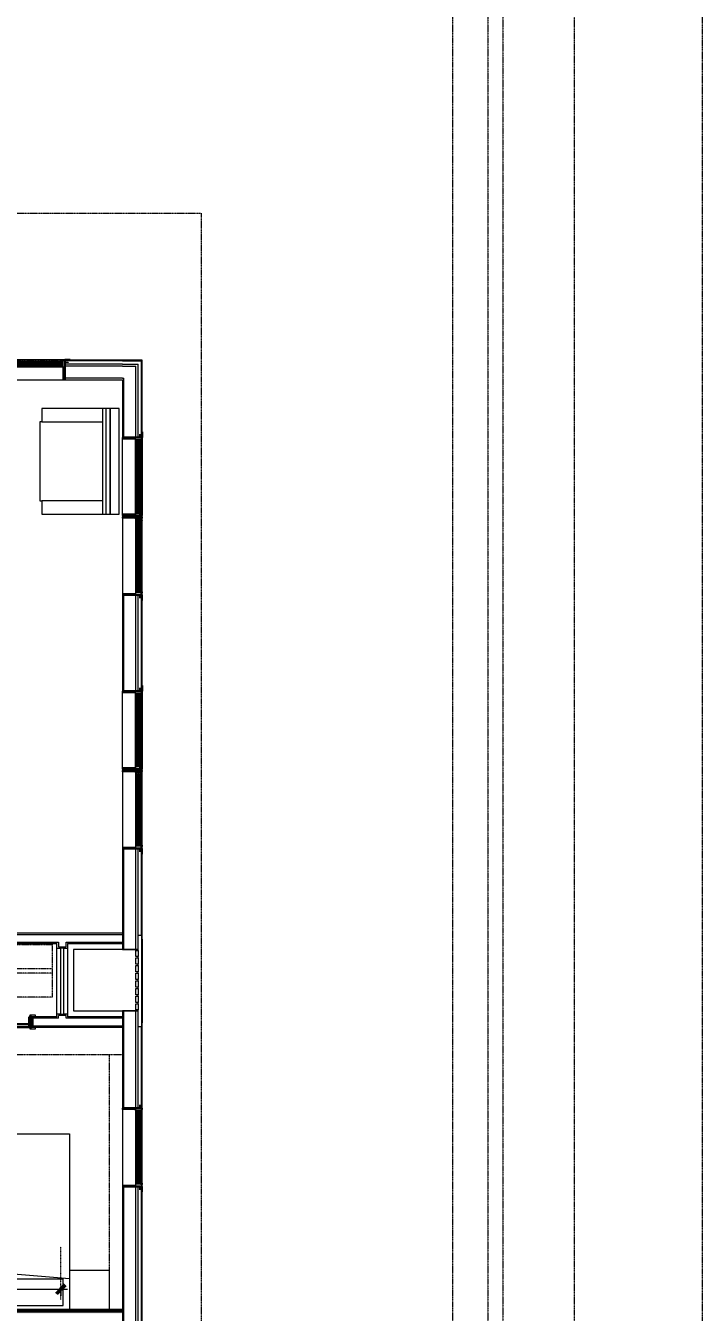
# Model space of a CAD drawing. Header units: inches. Extents: x -4010 to -1814, y 9846 to 12241.
# Drawn here: x -2121 to -1814, y 10419 to 11003 of the extents above; entities that cross this region are included whole.
import ezdxf

# ---------------------------------------------------------------- set-up
doc = ezdxf.new("R2010")
doc.units = ezdxf.units.IN
doc.header["$MEASUREMENT"] = 0
for name, pattern in [('Aligning Line 1_8_', [0.25, 0.125, -0.125]), ('Aligning Line 1_8__2_', [0.25, 0.125, -0.125]), ('Dash', [0.25, 0.125, -0.125]), ('Dash 3_32_', [0.1875, 0.09375, -0.09375]), ('Dash_2_', [0.25, 0.125, -0.125])]:
    doc.linetypes.add(name, pattern=pattern)
for name, color, linetype, lineweight in [('0-1', 7, 'Continuous', 5), ('0-2', 7, 'Continuous', 9), ('A-ANNO-DIMS', 211, 'Continuous', 9), ('A-ANNO-DIMS-32', 211, 'Continuous', 9), ('A-DETL-1', 90, 'Dash 3_32_', 18), ('A-DETL-GENF-HDLN-1', 7, 'Dash', 9), ('A-DETL-GENF-HDLN-2', 1, 'Continuous', 18), ('A-DOOR-3', 31, 'Continuous', 9), ('A-DOOR-4', 31, 'Continuous', 30), ('A-DOOR-FRAM-3', 31, 'Continuous', 30), ('A-GENM-1', 7, 'Continuous', 9), ('A-GLAZ', 151, 'Continuous', 18), ('A-GLAZ-1', 10, 'Continuous', 30), ('A-GLAZ-2', 7, 'Continuous', 9), ('A-WALL', 113, 'Continuous', 18), ('A-WALL-1', 7, 'Continuous', 9), ('A-WALL-2', 250, 'Continuous', 18), ('A-WALL-3', 113, 'Continuous', 9), ('G-ANNO-SYMB', 111, 'Aligning Line 1_8_', 9), ('G-ANNO-SYMB-1', 147, 'Aligning Line 1_8_', 9), ('G-ANNO-SYMB-2', 147, 'Aligning Line 1_8__2_', 9), ('G-ANNO-SYMB-4', 111, 'Dash_2_', 9), ('I-FURN', 30, 'Continuous', 9), ('I-FURN-HDLN', 30, 'Dash', 9), ('I-WALL-2', 241, 'Continuous', 5), ('I-WALL-3', 7, 'Continuous', 9), ('Q-CASE', 31, 'Continuous', 9), ('Q-CASE-HDLN', 31, 'Dash', 9)]:
    doc.layers.add(name, color=color, linetype=linetype, lineweight=lineweight)
doc.styles.add('Century Gothic', font='ufonts.com_century-gothic.ttf', dxfattribs={"height": 3})
doc.dimstyles.new('OD_1__HACK_2', dxfattribs={"dimscale": 12, "dimtxt": 3.132505, "dimasz": 0.333333, "dimexe": 0.25, "dimexo": 0.166667, "dimgap": 0.041667, "dimtad": 1, "dimdec": 4, "dimrnd": 0.0625, "dimzin": 3, "dimdsep": 46, "dimlunit": 4, "dimtxsty": 'Century Gothic', "dimblk1": 'OBLIQUE', "dimblk2": 'OBLIQUE', "dimsah": 1, "dimcen": 0.09, "dimdle": 0.25, "dimazin": 0, "dimtfac": 1, "dimtdec": 4, "dimtix": 1, "dimtmove": 0, "dimatfit": 3, "dimfxl": 1, "dimtvp": 1, "dimtfill": 1, "dimfrac": 2, "dimtolj": 1, "dimtzin": 0, "dimarcsym": 2})

# ---------------------------------------------------------------- blocks, each defined once
blk = doc.blocks.new('Window-Double_Hung-Marvin-Essential - ESDH3066 - 2nd Floor-3033825-UNIT PLANS - 2ND _ 3RD FLOOR')
at = {"layer": 'A-DETL-GENF-HDLN-1'}
blk.add_line((16.1, 4.47), (-16.5, 4.47), dxfattribs=at)
at = {"layer": 'A-DETL-GENF-HDLN-2'}
for p, q in [((-19.25, 3.48), (-19.25, 3.44)), ((-17.75, 3.48), (-19.25, 3.48)), ((-19.25, 3.44), (-17.9, 3.44)), ((-17.9, 3.44), (-17.9, 3.33)), ((-17.9, 3.33), (-17.75, 3.33)), ((-17.75, 4.53), (-17.16, 4.53)), ((-17.75, 4.53), (-17.75, 1.44)), ((-16.72, 1.44), (-17.75, 1.44)), ((-17.08, 4.12), (-17.16, 4.53)), ((-17.13, 1.41), (-17.13, -4.44)), ((-17.08, 4.12), (-16.19, 4.12)), ((-16.85, 4.5), (-16.85, 4.12)), ((-16.3, 4.5), (-16.85, 4.5)), ((-16.38, 4.02), (-16.72, 4.02)), ((-16.72, 4.02), (-16.72, 1.44)), ((-15.34, 3.94), (-16.56, 3.94)), ((-16.56, 3), (-16.56, 3.94)), ((-16.56, 3), (-15.34, 3)), ((-15.34, 2.72), (-16.56, 2.72)), ((-16.56, 1.78), (-16.56, 2.72)), ((-16.56, 1.78), (-15.34, 1.78)), ((-16.38, 4.12), (-16.38, 4.02)), ((-16.3, 4.26), (-16.3, 4.5)), ((-16.18, 4.26), (-16.3, 4.26)), ((-16.19, 4.22), (-16.1, 4.22)), ((-16.19, 4.12), (-16.19, 4.22)), ((-16.18, 4.47), (-16.1, 4.47)), ((-16.18, 4.47), (-16.18, 4.26)), ((-16.1, 4.22), (-16.1, 4.47)), ((-15.94, 3.12), (-15.94, 3.84)), ((-15.94, 3.84), (-15.28, 3.84)), ((-15.28, 3.12), (-15.94, 3.12)), ((-15.94, 1.9), (-15.94, 2.62)), ((-15.94, 2.62), (-15.28, 2.62)), ((-15.28, 1.9), (-15.94, 1.9)), ((-15.84, 3.13), (-15.84, 3.82)), ((-15.84, 1.91), (-15.84, 2.6)), ((-15.54, 3.26), (-15.54, 3.7)), ((-15.54, 2.04), (-15.54, 2.48)), ((-15.34, 3.94), (-15.28, 3.88)), ((-15.34, 3), (-15.28, 3.06)), ((-15.34, 2.72), (-15.28, 2.66)), ((-15.34, 1.78), (-15.28, 1.84)), ((-15.28, 3.84), (-15.28, 3.88)), ((-15.28, 3.06), (-15.28, 3.12)), ((-15.28, 2.62), (-15.28, 2.66)), ((-15.28, 1.84), (-15.28, 1.9)), ((15.34, 3.94), (15.28, 3.88)), ((15.28, 3.84), (15.28, 3.88)), ((15.94, 3.84), (15.28, 3.84)), ((15.28, 3.06), (15.28, 3.12)), ((15.28, 3.12), (15.94, 3.12)), ((15.34, 3), (15.28, 3.06)), ((15.34, 2.72), (15.28, 2.66)), ((15.28, 2.62), (15.28, 2.66)), ((15.94, 2.62), (15.28, 2.62)), ((15.28, 1.84), (15.28, 1.9)), ((15.28, 1.9), (15.94, 1.9)), ((15.34, 1.78), (15.28, 1.84)), ((15.34, 3.94), (16.56, 3.94)), ((16.56, 3), (15.34, 3)), ((15.34, 2.72), (16.56, 2.72)), ((16.56, 1.78), (15.34, 1.78)), ((15.54, 3.26), (15.54, 3.7)), ((15.54, 2.04), (15.54, 2.48)), ((15.84, 3.13), (15.84, 3.82)), ((15.84, 1.91), (15.84, 2.6)), ((15.94, 3.12), (15.94, 3.84)), ((15.94, 1.9), (15.94, 2.62)), ((16.18, 4.47), (16.1, 4.47)), ((16.1, 4.22), (16.1, 4.47)), ((16.19, 4.22), (16.1, 4.22)), ((16.18, 4.47), (16.18, 4.26)), ((16.18, 4.26), (16.3, 4.26)), ((16.19, 4.12), (16.19, 4.22)), ((17.08, 4.12), (16.19, 4.12)), ((16.3, 4.26), (16.3, 4.5)), ((16.3, 4.5), (16.85, 4.5)), ((16.38, 4.12), (16.38, 4.02)), ((16.38, 4.02), (16.72, 4.02)), ((16.56, 3), (16.56, 3.94)), ((16.56, 1.78), (16.56, 2.72)), ((16.72, 4.02), (16.72, 1.44)), ((16.72, 1.44), (17.75, 1.44)), ((16.85, 4.5), (16.85, 4.12)), ((17.08, 4.12), (17.16, 4.53)), ((17.12, -4.44), (17.12, 1.41)), ((17.75, 4.53), (17.16, 4.53)), ((17.75, 4.53), (17.75, 1.44)), ((17.75, 3.48), (19.25, 3.48)), ((17.9, 3.33), (17.75, 3.33)), ((17.9, 3.44), (17.9, 3.33)), ((19.25, 3.44), (17.9, 3.44)), ((19.25, 3.48), (19.25, 3.44)), ((-17.13, -4.44), (-17.75, -4.44)), ((17.12, -4.44), (17.75, -4.44))]:
    blk.add_line(p, q, dxfattribs=at)
at = {"layer": 'A-GLAZ'}
for p, q in [((15.84, 3.82), (-15.84, 3.82)), ((15.84, 3.7), (-15.84, 3.7)), ((15.84, 3.26), (-15.84, 3.26)), ((15.84, 3.13), (-15.84, 3.13)), ((15.84, 2.6), (-15.84, 2.6)), ((15.84, 2.48), (-15.84, 2.48)), ((15.84, 2.04), (-15.84, 2.04)), ((15.84, 1.91), (-15.84, 1.91))]:
    blk.add_line(p, q, dxfattribs=at)
at = {"layer": 'A-GLAZ-1'}
for p, q in [((-17.75, 4.53), (-17.75, 1.44)), ((-17.75, 1.41), (-17.75, -4.44)), ((17.75, 1.44), (17.75, 4.53)), ((17.75, -4.44), (17.75, 1.41))]:
    blk.add_line(p, q, dxfattribs=at)
at = {"layer": 'A-GLAZ-2'}
for p, q in [((17.75, 4.53), (-17.75, 4.53)), ((-17.75, 1.44), (17.75, 1.44)), ((20.27, 4.69), (17.75, 4.69)), ((17.75, 4.69), (17.75, 4.53)), ((17.75, 4.44), (20.27, 4.44)), ((20.27, 4.44), (20.27, 4.69)), ((-17.75, -4.44), (17.75, -4.44))]:
    blk.add_line(p, q, dxfattribs=at)
blk = doc.blocks.new('Perforated Panel at Magic-Pak - hvac panel - 3rd floor-2505074-UNIT PLANS - 2ND _ 3RD FLOOR')
at = {"layer": 'A-GLAZ-2'}
for p, q in [((-19.01, -4.37), (19.01, -4.37)), ((-19.01, -4.44), (-19.01, -4.37)), ((19.01, -4.44), (-19.01, -4.44)), ((19.01, -4.37), (19.01, -4.44))]:
    blk.add_line(p, q, dxfattribs=at)
blk = doc.blocks.new('Window-Double_Hung-Marvin-Essential - ESDH3066 - 2nd Floor-3033827-UNIT PLANS - 2ND _ 3RD FLOOR')
at = {"layer": 'A-DETL-GENF-HDLN-1'}
blk.add_line((16.1, -4.47), (-16.5, -4.47), dxfattribs=at)
at = {"layer": 'A-DETL-GENF-HDLN-2'}
for p, q in [((-17.13, 4.44), (-17.75, 4.44)), ((-17.13, -1.41), (-17.13, 4.44)), ((17.12, 4.44), (17.75, 4.44)), ((17.12, 4.44), (17.12, -1.41)), ((-19.25, -3.48), (-19.25, -3.44)), ((-19.25, -3.44), (-17.9, -3.44)), ((-17.75, -3.48), (-19.25, -3.48)), ((-17.9, -3.44), (-17.9, -3.33)), ((-17.9, -3.33), (-17.75, -3.33)), ((-16.72, -1.44), (-17.75, -1.44)), ((-17.75, -4.53), (-17.75, -1.44)), ((-17.75, -4.53), (-17.16, -4.53)), ((-17.08, -4.12), (-17.16, -4.53)), ((-17.08, -4.12), (-16.19, -4.12)), ((-16.85, -4.5), (-16.85, -4.12)), ((-16.3, -4.5), (-16.85, -4.5)), ((-16.72, -4.02), (-16.72, -1.44)), ((-16.38, -4.02), (-16.72, -4.02)), ((-16.56, -1.78), (-15.34, -1.78)), ((-16.56, -1.78), (-16.56, -2.72)), ((-15.34, -2.72), (-16.56, -2.72)), ((-16.56, -3), (-15.34, -3)), ((-16.56, -3), (-16.56, -3.94)), ((-15.34, -3.94), (-16.56, -3.94)), ((-16.38, -4.12), (-16.38, -4.02)), ((-16.18, -4.26), (-16.3, -4.26)), ((-16.3, -4.26), (-16.3, -4.5)), ((-16.19, -4.12), (-16.19, -4.22)), ((-16.19, -4.22), (-16.1, -4.22)), ((-16.18, -4.47), (-16.18, -4.26)), ((-16.18, -4.47), (-16.1, -4.47)), ((-16.1, -4.22), (-16.1, -4.47)), ((-15.28, -1.9), (-15.94, -1.9)), ((-15.94, -1.9), (-15.94, -2.62)), ((-15.94, -2.62), (-15.28, -2.62)), ((-15.28, -3.12), (-15.94, -3.12)), ((-15.94, -3.12), (-15.94, -3.84)), ((-15.94, -3.84), (-15.28, -3.84)), ((-15.84, -1.91), (-15.84, -2.6)), ((-15.84, -3.13), (-15.84, -3.82)), ((-15.54, -2.04), (-15.54, -2.48)), ((-15.54, -3.26), (-15.54, -3.7)), ((-15.34, -1.78), (-15.28, -1.84)), ((-15.34, -2.72), (-15.28, -2.66)), ((-15.34, -3), (-15.28, -3.06)), ((-15.34, -3.94), (-15.28, -3.88)), ((-15.28, -1.84), (-15.28, -1.9)), ((-15.28, -2.62), (-15.28, -2.66)), ((-15.28, -3.06), (-15.28, -3.12)), ((-15.28, -3.84), (-15.28, -3.88)), ((15.34, -1.78), (15.28, -1.84)), ((15.28, -1.84), (15.28, -1.9)), ((15.28, -1.9), (15.94, -1.9)), ((15.28, -2.62), (15.28, -2.66)), ((15.94, -2.62), (15.28, -2.62)), ((15.34, -2.72), (15.28, -2.66)), ((15.34, -3), (15.28, -3.06)), ((15.28, -3.06), (15.28, -3.12)), ((15.28, -3.12), (15.94, -3.12)), ((15.28, -3.84), (15.28, -3.88)), ((15.94, -3.84), (15.28, -3.84)), ((15.34, -3.94), (15.28, -3.88)), ((16.56, -1.78), (15.34, -1.78)), ((15.34, -2.72), (16.56, -2.72)), ((16.56, -3), (15.34, -3)), ((15.34, -3.94), (16.56, -3.94)), ((15.54, -2.04), (15.54, -2.48)), ((15.54, -3.26), (15.54, -3.7)), ((15.84, -1.91), (15.84, -2.6)), ((15.84, -3.13), (15.84, -3.82)), ((15.94, -1.9), (15.94, -2.62)), ((15.94, -3.12), (15.94, -3.84)), ((16.19, -4.22), (16.1, -4.22)), ((16.1, -4.22), (16.1, -4.47)), ((16.18, -4.47), (16.1, -4.47)), ((16.18, -4.47), (16.18, -4.26)), ((16.18, -4.26), (16.3, -4.26)), ((17.08, -4.12), (16.19, -4.12)), ((16.19, -4.12), (16.19, -4.22)), ((16.3, -4.26), (16.3, -4.5)), ((16.3, -4.5), (16.85, -4.5)), ((16.38, -4.12), (16.38, -4.02)), ((16.38, -4.02), (16.72, -4.02)), ((16.56, -1.78), (16.56, -2.72)), ((16.56, -3), (16.56, -3.94)), ((16.72, -4.02), (16.72, -1.44)), ((16.72, -1.44), (17.75, -1.44)), ((16.85, -4.5), (16.85, -4.12)), ((17.08, -4.12), (17.16, -4.53)), ((17.75, -4.53), (17.16, -4.53)), ((17.75, -4.53), (17.75, -1.44)), ((17.9, -3.33), (17.75, -3.33)), ((17.75, -3.48), (19.25, -3.48)), ((17.9, -3.44), (17.9, -3.33)), ((19.25, -3.44), (17.9, -3.44)), ((19.25, -3.48), (19.25, -3.44))]:
    blk.add_line(p, q, dxfattribs=at)
at = {"layer": 'A-GLAZ'}
for p, q in [((15.84, -1.91), (-15.84, -1.91)), ((15.84, -2.04), (-15.84, -2.04)), ((15.84, -2.48), (-15.84, -2.48)), ((15.84, -2.6), (-15.84, -2.6)), ((15.84, -3.13), (-15.84, -3.13)), ((15.84, -3.26), (-15.84, -3.26)), ((15.84, -3.7), (-15.84, -3.7)), ((15.84, -3.82), (-15.84, -3.82))]:
    blk.add_line(p, q, dxfattribs=at)
at = {"layer": 'A-GLAZ-1'}
for p, q in [((-17.75, -1.41), (-17.75, 4.44)), ((17.75, 4.44), (17.75, -1.41)), ((-17.75, -4.53), (-17.75, -1.44)), ((17.75, -1.44), (17.75, -4.53))]:
    blk.add_line(p, q, dxfattribs=at)
at = {"layer": 'A-GLAZ-2'}
for p, q in [((-17.75, 4.44), (17.75, 4.44)), ((-17.75, -1.44), (17.75, -1.44)), ((17.75, -4.53), (-17.75, -4.53)), ((17.75, -4.44), (20.27, -4.44)), ((17.75, -4.69), (17.75, -4.53)), ((20.27, -4.69), (17.75, -4.69)), ((20.27, -4.44), (20.27, -4.69))]:
    blk.add_line(p, q, dxfattribs=at)
blk = doc.blocks.new('V-Series_EWC4_SPVU_RFA_2015 - 2ND AND 3RD FLOOR-2226480-UNIT PLANS - 2ND _ 3RD FLOOR')
at = {"layer": 'A-GENM-1'}
for p, q in [((-3829.54, 11737.59), (-3858.97, 11737.59)), ((-3858.97, 11737.59), (-3858.97, 11737.15)), ((-3858.97, 11734.36), (-3858.97, 11737.15)), ((-3858.97, 11737.15), (-3857.97, 11737.15)), ((-3857.97, 11734.36), (-3858.97, 11734.36)), ((-3858.97, 11734.36), (-3858.97, 11733.86)), ((-3858.97, 11730.87), (-3858.97, 11733.86)), ((-3858.97, 11733.86), (-3857.97, 11733.86)), ((-3857.97, 11737.15), (-3857.97, 11734.36)), ((-3857.97, 11733.86), (-3857.97, 11730.87)), ((-3829.54, 11709.71), (-3829.54, 11737.59)), ((-3857.97, 11730.87), (-3858.97, 11730.87)), ((-3858.97, 11730.87), (-3858.97, 11730.37)), ((-3858.97, 11727.39), (-3858.97, 11730.37)), ((-3858.97, 11730.37), (-3857.97, 11730.37)), ((-3857.97, 11730.37), (-3857.97, 11727.39)), ((-3857.97, 11727.39), (-3858.97, 11727.39)), ((-3858.97, 11727.39), (-3858.97, 11726.89)), ((-3858.97, 11723.9), (-3858.97, 11726.89)), ((-3858.97, 11726.89), (-3857.97, 11726.89)), ((-3857.97, 11723.9), (-3858.97, 11723.9)), ((-3858.97, 11723.9), (-3858.97, 11723.4)), ((-3858.97, 11720.42), (-3858.97, 11723.4)), ((-3858.97, 11723.4), (-3857.97, 11723.4)), ((-3857.97, 11726.89), (-3857.97, 11723.9)), ((-3857.97, 11723.4), (-3857.97, 11720.42)), ((-3857.97, 11720.42), (-3858.97, 11720.42)), ((-3858.97, 11720.42), (-3858.97, 11719.92)), ((-3858.97, 11716.93), (-3858.97, 11719.92)), ((-3858.97, 11719.92), (-3857.97, 11719.92)), ((-3857.97, 11716.93), (-3858.97, 11716.93)), ((-3858.97, 11716.93), (-3858.97, 11716.43)), ((-3858.97, 11713.45), (-3858.97, 11716.43)), ((-3858.97, 11716.43), (-3857.97, 11716.43)), ((-3857.97, 11719.92), (-3857.97, 11716.93)), ((-3857.97, 11716.43), (-3857.97, 11713.45)), ((-3857.97, 11713.45), (-3858.97, 11713.45)), ((-3858.97, 11713.45), (-3858.97, 11712.95)), ((-3858.97, 11710.15), (-3858.97, 11712.95)), ((-3858.97, 11712.95), (-3857.97, 11712.95)), ((-3857.97, 11710.15), (-3858.97, 11710.15)), ((-3858.97, 11710.15), (-3858.97, 11709.71)), ((-3857.97, 11712.95), (-3857.97, 11710.15)), ((-3858.97, 11709.71), (-3829.54, 11709.71))]:
    blk.add_line(p, q, dxfattribs=at)
blk = doc.blocks.new('CTR - 1st Phase - Shell_rvt-1-UNIT PLANS - 2ND _ 3RD FLOOR')
at = {"layer": 'A-WALL-1'}
for p, q in [((-2076.8, 10851.39), (-2100.51, 10851.39)), ((-2068.17, 10851.39), (-2076.8, 10851.39)), ((-2067.92, 10851.39), (-2068.17, 10851.39)), ((-2067.92, 10818.8), (-2067.92, 10851.39)), ((-2103.03, 10848.39), (-2103.03, 10848.36)), ((-2103.03, 10842.51), (-2076.8, 10842.51)), ((-2076.8, 10842.51), (-2076.8, 10816.28)), ((-2070.95, 10816.28), (-2070.92, 10816.28)), ((-2076.8, 10780.78), (-2076.8, 10780.28)), ((-2070.92, 10780.78), (-2070.95, 10780.78)), ((-2070.95, 10780.28), (-2070.92, 10780.28)), ((-2067.92, 10780.28), (-2067.92, 10780.78)), ((-2076.8, 10744.78), (-2076.8, 10701.08)), ((-2070.92, 10744.78), (-2070.95, 10744.78)), ((-2067.92, 10703.6), (-2067.92, 10742.26)), ((-2070.95, 10701.08), (-2070.92, 10701.08)), ((-2076.8, 10665.58), (-2076.8, 10665.08)), ((-2070.92, 10665.58), (-2070.95, 10665.58)), ((-2070.95, 10665.08), (-2070.92, 10665.08)), ((-2067.92, 10665.08), (-2067.92, 10665.58)), ((-2076.8, 10629.58), (-2076.8, 10583.73)), ((-2070.92, 10629.58), (-2070.95, 10629.58)), ((-2067.92, 10588.4), (-2067.92, 10627.06)), ((-2069.67, 10583.73), (-2069.67, 10590.15)), ((-2069.67, 10590.15), (-2068.17, 10590.15)), ((-2068.17, 10590.15), (-2068.17, 10588.4)), ((-2068.17, 10588.4), (-2067.99, 10588.4)), ((-2076.8, 10583.73), (-2069.67, 10583.73)), ((-2076.8, 10555.85), (-2076.8, 10511.6)), ((-2069.67, 10555.85), (-2076.8, 10555.85)), ((-2069.67, 10548.63), (-2069.67, 10555.85)), ((-2068.17, 10548.63), (-2069.67, 10548.63)), ((-2067.99, 10550.38), (-2068.17, 10550.38)), ((-2068.17, 10550.38), (-2068.17, 10548.63)), ((-2067.92, 10511.6), (-2067.92, 10550.38)), ((-2070.95, 10511.6), (-2070.92, 10511.6)), ((-2076.8, 10476.1), (-2076.8, 10394)), ((-2070.92, 10476.1), (-2070.95, 10476.1)), ((-2067.92, 10396.52), (-2067.92, 10473.58))]:
    blk.add_line(p, q, dxfattribs=at)
at = {"layer": 'A-WALL-2'}
for p, q in [((-2076.8, 10851.14), (-2103.03, 10851.14)), ((-2076.8, 10851.14), (-2069.67, 10851.14)), ((-2069.67, 10851.14), (-2068.17, 10851.14)), ((-2068.17, 10816.28), (-2068.17, 10851.14)), ((-2076.8, 10849.64), (-2103.03, 10849.64)), ((-2076.8, 10848.64), (-2103.03, 10848.64)), ((-2076.8, 10849.64), (-2070.67, 10849.64)), ((-2076.8, 10848.64), (-2076.17, 10848.64)), ((-2076.17, 10848.64), (-2070.67, 10848.64)), ((-2070.67, 10849.64), (-2069.67, 10849.64)), ((-2070.67, 10816.28), (-2070.67, 10848.64)), ((-2069.67, 10816.28), (-2069.67, 10849.64)), ((-2076.8, 10843.14), (-2103.03, 10843.14)), ((-2076.8, 10843.14), (-2076.17, 10843.14)), ((-2076.17, 10816.28), (-2076.17, 10843.14)), ((-2076.17, 10780.28), (-2076.17, 10780.78)), ((-2070.67, 10780.28), (-2070.67, 10780.78)), ((-2069.67, 10780.28), (-2069.67, 10780.78)), ((-2068.17, 10780.28), (-2068.17, 10780.78)), ((-2076.17, 10701.08), (-2076.17, 10744.78)), ((-2070.67, 10701.08), (-2070.67, 10744.78)), ((-2069.67, 10701.08), (-2069.67, 10744.78)), ((-2068.17, 10701.08), (-2068.17, 10744.78)), ((-2076.17, 10665.08), (-2076.17, 10665.58)), ((-2070.67, 10665.08), (-2070.67, 10665.58)), ((-2069.67, 10665.08), (-2069.67, 10665.58)), ((-2068.17, 10665.08), (-2068.17, 10665.58)), ((-2076.17, 10583.73), (-2076.17, 10629.58)), ((-2070.67, 10583.73), (-2070.67, 10629.58)), ((-2069.67, 10590.15), (-2069.67, 10629.58)), ((-2068.17, 10590.15), (-2068.17, 10629.58)), ((-2076.17, 10511.6), (-2076.17, 10555.85)), ((-2070.67, 10511.6), (-2070.67, 10555.85)), ((-2069.67, 10511.6), (-2069.67, 10548.63)), ((-2068.17, 10511.6), (-2068.17, 10548.63)), ((-2076.17, 10394), (-2076.17, 10476.1)), ((-2070.67, 10394), (-2070.67, 10476.1)), ((-2069.67, 10394), (-2069.67, 10476.1)), ((-2068.17, 10394), (-2068.17, 10476.1))]:
    blk.add_line(p, q, dxfattribs=at)
at = {"layer": 'G-ANNO-SYMB-1'}
blk.add_line((-1926.95, 12240.76), (-1926.95, 9846.26), dxfattribs=at)
at = {"layer": '0-2'}
blk.add_blockref('Window-Double_Hung-Marvin-Essential - ESDH3066 - 2nd Floor-3033825-UNIT PLANS - 2ND _ 3RD FLOOR', (-2120.78, 10846.95), dxfattribs=at)
for name, p, rotation in [('Window-Double_Hung-Marvin-Essential - ESDH3066 - 2nd Floor-3033827-UNIT PLANS - 2ND _ 3RD FLOOR', (-2072.36, 10798.53), 89.99999999999991), ('Window-Double_Hung-Marvin-Essential - ESDH3066 - 2nd Floor-3033825-UNIT PLANS - 2ND _ 3RD FLOOR', (-2072.36, 10762.53), 269.9999999999999), ('Window-Double_Hung-Marvin-Essential - ESDH3066 - 2nd Floor-3033827-UNIT PLANS - 2ND _ 3RD FLOOR', (-2072.36, 10683.33), 89.99999999999991), ('Window-Double_Hung-Marvin-Essential - ESDH3066 - 2nd Floor-3033825-UNIT PLANS - 2ND _ 3RD FLOOR', (-2072.36, 10647.33), 269.9999999999999), ('Perforated Panel at Magic-Pak - hvac panel - 3rd floor-2505074-UNIT PLANS - 2ND _ 3RD FLOOR', (-2072.36, 10569.39), 89.99999999999991), ('V-Series_EWC4_SPVU_RFA_2015 - 2ND AND 3RD FLOOR-2226480-UNIT PLANS - 2ND _ 3RD FLOOR', (-5928.65, 22293.44), 180), ('Window-Double_Hung-Marvin-Essential - ESDH3066 - 2nd Floor-3033825-UNIT PLANS - 2ND _ 3RD FLOOR', (-2072.36, 10493.85), 269.9999999999999)]:
    blk.add_blockref(name, p, dxfattribs=dict(at, rotation=rotation))
blk = doc.blocks.new('CTR - 1st Phase - Common Walls_rvt-1-UNIT PLANS - 2ND _ 3RD FLOOR')
at = {"layer": 'I-WALL-2'}
for points in [[(-2076.17, 10419.6), (-2076.17, 10420.23), (-2322.22, 10420.23), (-2322.22, 10420.04), (-2370.22, 10420.04), (-2370.22, 10420.23), (-2437.91, 10420.23), (-2437.28, 10419.6), (-2088, 10419.6)], [(-2076.17, 10418.48), (-2076.17, 10418.98), (-2437.54, 10418.98), (-2437.04, 10418.48), (-2088, 10418.48)], [(-2076.17, 10418.98), (-2076.17, 10419.6), (-2437.28, 10419.6), (-2436.66, 10418.98), (-2088, 10418.98)]]:
    blk.add_hatch(color=256, dxfattribs=at).paths.add_polyline_path(points, flags=0)
at = {"layer": 'A-WALL-2'}
for p, q in [((-2076.17, 10419.6), (-2437.28, 10419.6)), ((-2076.17, 10418.98), (-2436.66, 10418.98))]:
    blk.add_line(p, q, dxfattribs=at)
at = {"layer": 'G-ANNO-SYMB-1'}
for p, q in [((-1910.96, 12240.76), (-1910.96, 9846.26)), ((-1871.64, 11153.43), (-1871.64, 9846.26))]:
    blk.add_line(p, q, dxfattribs=at)
at = {"layer": 'I-WALL-3'}
for p, q in [((-2076.17, 10420.23), (-2322.22, 10420.23)), ((-2076.17, 10411.35), (-2076.17, 10420.23))]:
    blk.add_line(p, q, dxfattribs=at)
blk = doc.blocks.new('CTR - 1st Phase -Stairs _ Elevators_rvt-1-UNIT PLANS - 2ND _ 3RD FLOOR')
at = {"layer": 'G-ANNO-SYMB-1'}
blk.add_line((-1910.96, 12240.76), (-1910.96, 9846.26), dxfattribs=at)
blk = doc.blocks.new('CTR - 1st Phase - Structure_rvt-1-UNIT PLANS - 2ND _ 3RD FLOOR')
at = {"layer": 'G-ANNO-SYMB-2'}
for p, q in [((-1910.96, 12240.76), (-1910.96, 9846.26)), ((-1904.06, 12122.03), (-1904.06, 9867.01))]:
    blk.add_line(p, q, dxfattribs=at)
blk = doc.blocks.new('083100 - Access Doors and Panels - Type 1 - 083100 - Access Doors and Panels - Type 1-3934919-UNIT PLANS - 2ND _ 3RD FLOOR')
at = {"layer": 'A-DOOR-3'}
for p, q in [((15, 0.75), (-15, 0.75)), ((-15, 0.75), (-15, -0.75)), ((15, -0.75), (15, 0.75)), ((-15, -0.75), (15, -0.75))]:
    blk.add_line(p, q, dxfattribs=at)
blk = doc.blocks.new('Couch-Both_Arms-Generic - 2-1352635-UNIT PLANS - 2ND _ 3RD FLOOR')
at = {"layer": 'I-FURN'}
for p, q in [((24, 17.5), (-24, 17.5)), ((-24, 17.5), (-24, 13.5)), ((-24, 13.5), (24, 13.5)), ((24, 13.5), (-24, 13.5)), ((-24, 13.5), (-24, 10)), ((24, 13.5), (24, 17.5)), ((24, 10), (24, 13.5)), ((-24, 11.5), (24, 11.5)), ((-24, 10), (-24, -17.5)), ((-24, 10), (24, 10)), ((-18, -17.5), (-18, 10)), ((18, 10), (18, -17.5)), ((24, -17.5), (24, 10)), ((-24, -17.5), (-18, -17.5)), ((-18, -17.5), (-18, -18.5)), ((18, -18.5), (18, -17.5)), ((18, -17.5), (24, -17.5)), ((-18, -18.5), (18, -18.5))]:
    blk.add_line(p, q, dxfattribs=at)
blk = doc.blocks.new('Bed-Standard - King 78_ x 80_-V66-UNIT PLANS - 2ND _ 3RD FLOOR')
at = {"layer": 'I-FURN'}
for p, q in [((-28.31, 41.8), (49.69, 41.8)), ((-28.31, -38.03), (-28.31, 41.8)), ((49.69, 41.8), (49.69, -38.03)), ((49.69, -24.2), (-28.31, -17.63)), ((-25.31, -24.2), (46.69, -24.2)), ((-25.31, -36.2), (-25.31, -24.2)), ((46.69, -36.2), (46.69, -24.2)), ((-25.31, -36.2), (46.69, -36.2))]:
    blk.add_line(p, q, dxfattribs=at)
at = {"layer": 'I-FURN-HDLN'}
for p, q in [((-64.31, 77.8), (73.69, 77.8)), ((-64.31, -38.03), (-64.31, 77.8)), ((67.69, 77.8), (67.69, -38.03))]:
    blk.add_line(p, q, dxfattribs=at)
blk = doc.blocks.new('Table-Night Stand - 18_ x 18_ x 24_-V67-UNIT PLANS - 2ND _ 3RD FLOOR')
at = {"layer": 'I-FURN'}
for p, q in [((0.15, 0), (18.15, 0)), ((18.15, 0), (18.15, -17.83))]:
    blk.add_line(p, q, dxfattribs=at)
blk = doc.blocks.new('SLIDING - FLUSH - 5-0 x 6-8-3934327-UNIT PLANS - 2ND _ 3RD FLOOR')
at = {"layer": 'A-DOOR-3'}
for p, q in [((-30.25, 3), (-32.75, 3)), ((-32.75, 3), (-32.75, 2.25)), ((-32.75, 2.25), (-30.25, 2.25)), ((-30.25, 2.25), (-30.25, 3)), ((30.25, 3), (30.25, 2.25)), ((32.75, 3), (30.25, 3)), ((30.25, 2.25), (32.75, 2.25)), ((32.75, 2.25), (32.75, 3)), ((-30.25, -2.5), (-32.75, -2.5)), ((-32.75, -2.5), (-32.75, -3.25)), ((-32.75, -3.25), (-30.25, -3.25)), ((-30.25, -3.25), (-30.25, -2.5)), ((32.75, -2.5), (30.25, -2.5)), ((30.25, -2.5), (30.25, -3.25)), ((30.25, -3.25), (32.75, -3.25)), ((32.75, -3.25), (32.75, -2.5))]:
    blk.add_line(p, q, dxfattribs=at)
at = {"layer": 'A-DOOR-4'}
for p, q in [((1, 2.25), (-30, 2.25)), ((-30, 2.25), (-30, 0.88)), ((-30, 0.88), (1, 0.88)), ((30, 0.88), (-1, 0.88)), ((-1, 0.88), (-1, -0.5)), ((1, 0.88), (1, 2.25)), ((30, -0.5), (30, 0.88)), ((-1, -0.5), (30, -0.5))]:
    blk.add_line(p, q, dxfattribs=at)
at = {"layer": 'A-DOOR-FRAM-3'}
for p, q in [((-30, 2.25), (-31, 2.25)), ((-31, 2.25), (-31, -2.5)), ((-30, -2.5), (-30, 2.25)), ((31, 2.25), (30, 2.25)), ((30, 2.25), (30, -2.5)), ((31, -2.5), (31, 2.25)), ((-31, -2.5), (-30, -2.5)), ((30, -2.5), (31, -2.5))]:
    blk.add_line(p, q, dxfattribs=at)
blk = doc.blocks.new('OD_CW_Closet - OD_CW_Closet-3936491-UNIT PLANS - 2ND _ 3RD FLOOR')
at = {"layer": 'Q-CASE-HDLN'}
for p, q in [((0.74, -24), (0.74, 0)), ((0.74, 0), (144.59, 0)), ((144.59, 0), (144.59, -24)), ((0.74, -11), (144.59, -11)), ((0.74, -13), (144.59, -13)), ((144.59, -24), (0.74, -24))]:
    blk.add_line(p, q, dxfattribs=at)
blk = doc.blocks.new('DIMBLOCK239-UNIT PLANS - 2ND _ 3RD FLOOR')
at = {"layer": 'A-ANNO-DIMS-32', "lineweight": 50}
for p, q in [((-2281.6, 10429.39), (-2279.6, 10431.39)), ((-2104.82, 10429.39), (-2102.82, 10431.39)), ((-2281.6, 10429.39), (-2283.6, 10427.39)), ((-2104.82, 10429.39), (-2106.82, 10427.39))]:
    blk.add_line(p, q, dxfattribs=at)
at = {"layer": 'A-ANNO-DIMS-32'}
for p, q in [((-2281.6, 10430.22), (-2281.6, 10426.39)), ((-2281.6, 10429.39), (-2281.6, 10430.22)), ((-2281.6, 10429.39), (-2101.82, 10429.39)), ((-2104.82, 10430.22), (-2104.82, 10426.39)), ((-2104.82, 10429.39), (-2104.82, 10430.22))]:
    blk.add_line(p, q, dxfattribs=at)
at = {"layer": 'A-ANNO-DIMS-32', "color": 0, "insert": (-2203.45, 10433.73), "char_height": 3, "width": 24.5827, "attachment_point": 1, "line_spacing_factor": 0.984502, "style": 'Century Gothic', "bg_fill": 3, "box_fill_scale": 1.25, "bg_fill_color": 256, "bg_fill_true_color": 13158600, "bg_fill_transparency": 0}
blk.add_mtext('14\' - 8 3/4"', dxfattribs=at)
blk = doc.blocks.new('_Oblique')
at = {"color": 0, "linetype": 'ByBlock', "lineweight": -2}
blk.add_line((-0.5, -0.5), (0.5, 0.5), dxfattribs=at)

msp = doc.modelspace()

# ---------------------------------------------------------------- linework, layer by layer
at = {"layer": 'A-DETL-1'}
msp.add_line((-2104.82374, 10424.79304), (-2104.82374, 10448.79304), dxfattribs=at)
at = {"layer": 'A-WALL'}
for p, q in [((-2258.07374, 10590.5394), (-2076.17374, 10590.5394)), ((-2258.07374, 10587.0394), (-2105.92374, 10587.0394)), ((-2105.92374, 10587.0394), (-2105.92374, 10584.97991)), ((-2105.92374, 10584.97991), (-2102.42374, 10584.97991)), ((-2102.42374, 10587.0394), (-2076.17374, 10587.0394)), ((-2102.42374, 10584.97991), (-2102.42374, 10587.0394)), ((-2105.92374, 10552.5394), (-2105.92374, 10553.72991)), ((-2102.42374, 10553.72991), (-2105.92374, 10553.72991)), ((-2102.42374, 10552.5394), (-2102.42374, 10553.72991)), ((-2117.47374, 10552.5394), (-2117.47374, 10549.0394)), ((-2105.92374, 10552.5394), (-2117.47374, 10552.5394)), ((-2117.47374, 10549.0394), (-2076.17374, 10549.0394)), ((-2076.17374, 10552.5394), (-2102.42374, 10552.5394))]:
    msp.add_line(p, q, dxfattribs=at)
at = {"layer": 'A-WALL-3'}
for p, q in [((-2076.17374, 10591.1644), (-2257.44874, 10591.1644)), ((-2076.17374, 10586.4144), (-2076.17374, 10591.1644)), ((-2257.44874, 10586.4144), (-2106.54874, 10586.4144)), ((-2106.54874, 10553.1644), (-2106.54874, 10586.4144)), ((-2106.54874, 10584.35491), (-2104.92374, 10584.35491)), ((-2103.42374, 10584.35491), (-2101.79874, 10584.35491)), ((-2101.79874, 10586.4144), (-2076.17374, 10586.4144)), ((-2101.79874, 10586.4144), (-2101.79874, 10553.1644)), ((-2106.54874, 10553.1644), (-2118.09874, 10553.1644)), ((-2118.09874, 10553.1644), (-2118.09874, 10548.4144)), ((-2104.92374, 10554.35491), (-2106.54874, 10554.35491)), ((-2101.79874, 10554.35491), (-2103.42374, 10554.35491)), ((-2076.17374, 10553.1644), (-2101.79874, 10553.1644)), ((-2076.17374, 10548.4144), (-2076.17374, 10553.1644)), ((-2118.09874, 10548.4144), (-2076.17374, 10548.4144))]:
    msp.add_line(p, q, dxfattribs=at)
at = {"layer": 'G-ANNO-SYMB'}
msp.add_line((-1813.52288, 12240.74859), (-1813.52288, 9846.2766), dxfattribs=at)
at = {"layer": 'G-ANNO-SYMB-4'}
for p, q in [((-2516.09304, 10918.13747), (-2041.13521, 10918.13747)), ((-2041.13521, 10918.13747), (-2041.13521, 10412.74702))]:
    msp.add_line(p, q, dxfattribs=at)

# ---------------------------------------------------------------- block references
at = {"layer": '0-1'}
for name in ['CTR - 1st Phase - Common Walls_rvt-1-UNIT PLANS - 2ND _ 3RD FLOOR', 'CTR - 1st Phase - Shell_rvt-1-UNIT PLANS - 2ND _ 3RD FLOOR', 'CTR - 1st Phase -Stairs _ Elevators_rvt-1-UNIT PLANS - 2ND _ 3RD FLOOR', 'CTR - 1st Phase - Structure_rvt-1-UNIT PLANS - 2ND _ 3RD FLOOR']:
    msp.add_blockref(name, (0, 0), dxfattribs=at)
at = {"layer": 'A-DOOR-3'}
for name, p, rotation in [('083100 - Access Doors and Panels - Type 1 - 083100 - Access Doors and Panels - Type 1-3934919-UNIT PLANS - 2ND _ 3RD FLOOR', (-2104.17374, 10569.35491), 90.00000000015037), ('SLIDING - FLUSH - 5-0 x 6-8-3934327-UNIT PLANS - 2ND _ 3RD FLOOR', (-2149.09874, 10550.6644), 180)]:
    msp.add_blockref(name, p, dxfattribs=dict(at, rotation=rotation))
at = {"layer": 'I-FURN', "rotation": 270.0000000000036}
msp.add_blockref('Couch-Both_Arms-Generic - 2-1352635-UNIT PLANS - 2ND _ 3RD FLOOR', (-2095.86049, 10805.4394), dxfattribs=at)
at = {"layer": 'I-FURN'}
for name, p in [('Bed-Standard - King 78_ x 80_-V66-UNIT PLANS - 2ND _ 3RD FLOOR', (-2150.48726, 10458.25924)), ('Table-Night Stand - 18_ x 18_ x 24_-V67-UNIT PLANS - 2ND _ 3RD FLOOR', (-2100.94573, 10438.05433))]:
    msp.add_blockref(name, p, dxfattribs=at)
at = {"layer": 'Q-CASE', "rotation": 180}
msp.add_blockref('OD_CW_Closet - OD_CW_Closet-3936491-UNIT PLANS - 2ND _ 3RD FLOOR', (-2107.98603, 10562.00491), dxfattribs=at)

# ---------------------------------------------------------------- next in the draw order: dimensions: what is measured, and where the dimension line sits
at = {"layer": 'A-ANNO-DIMS'}
dim = msp.add_linear_dim(base=(-2104.823737, 10429.387912), p1=(-2281.595688, 10432.216339), p2=(-2104.823737, 10432.216339), dimstyle='OD_1__HACK_2', override={"dimpost": '<>', "dimfxl": 176.771952}, dxfattribs=at)
dim.commit()
dim.dimension.update_dxf_attribs({"geometry": 'DIMBLOCK239-UNIT PLANS - 2ND _ 3RD FLOOR', "text_midpoint": (-2193.209712, 10431.629585)})

doc.saveas('drawing.dxf')
